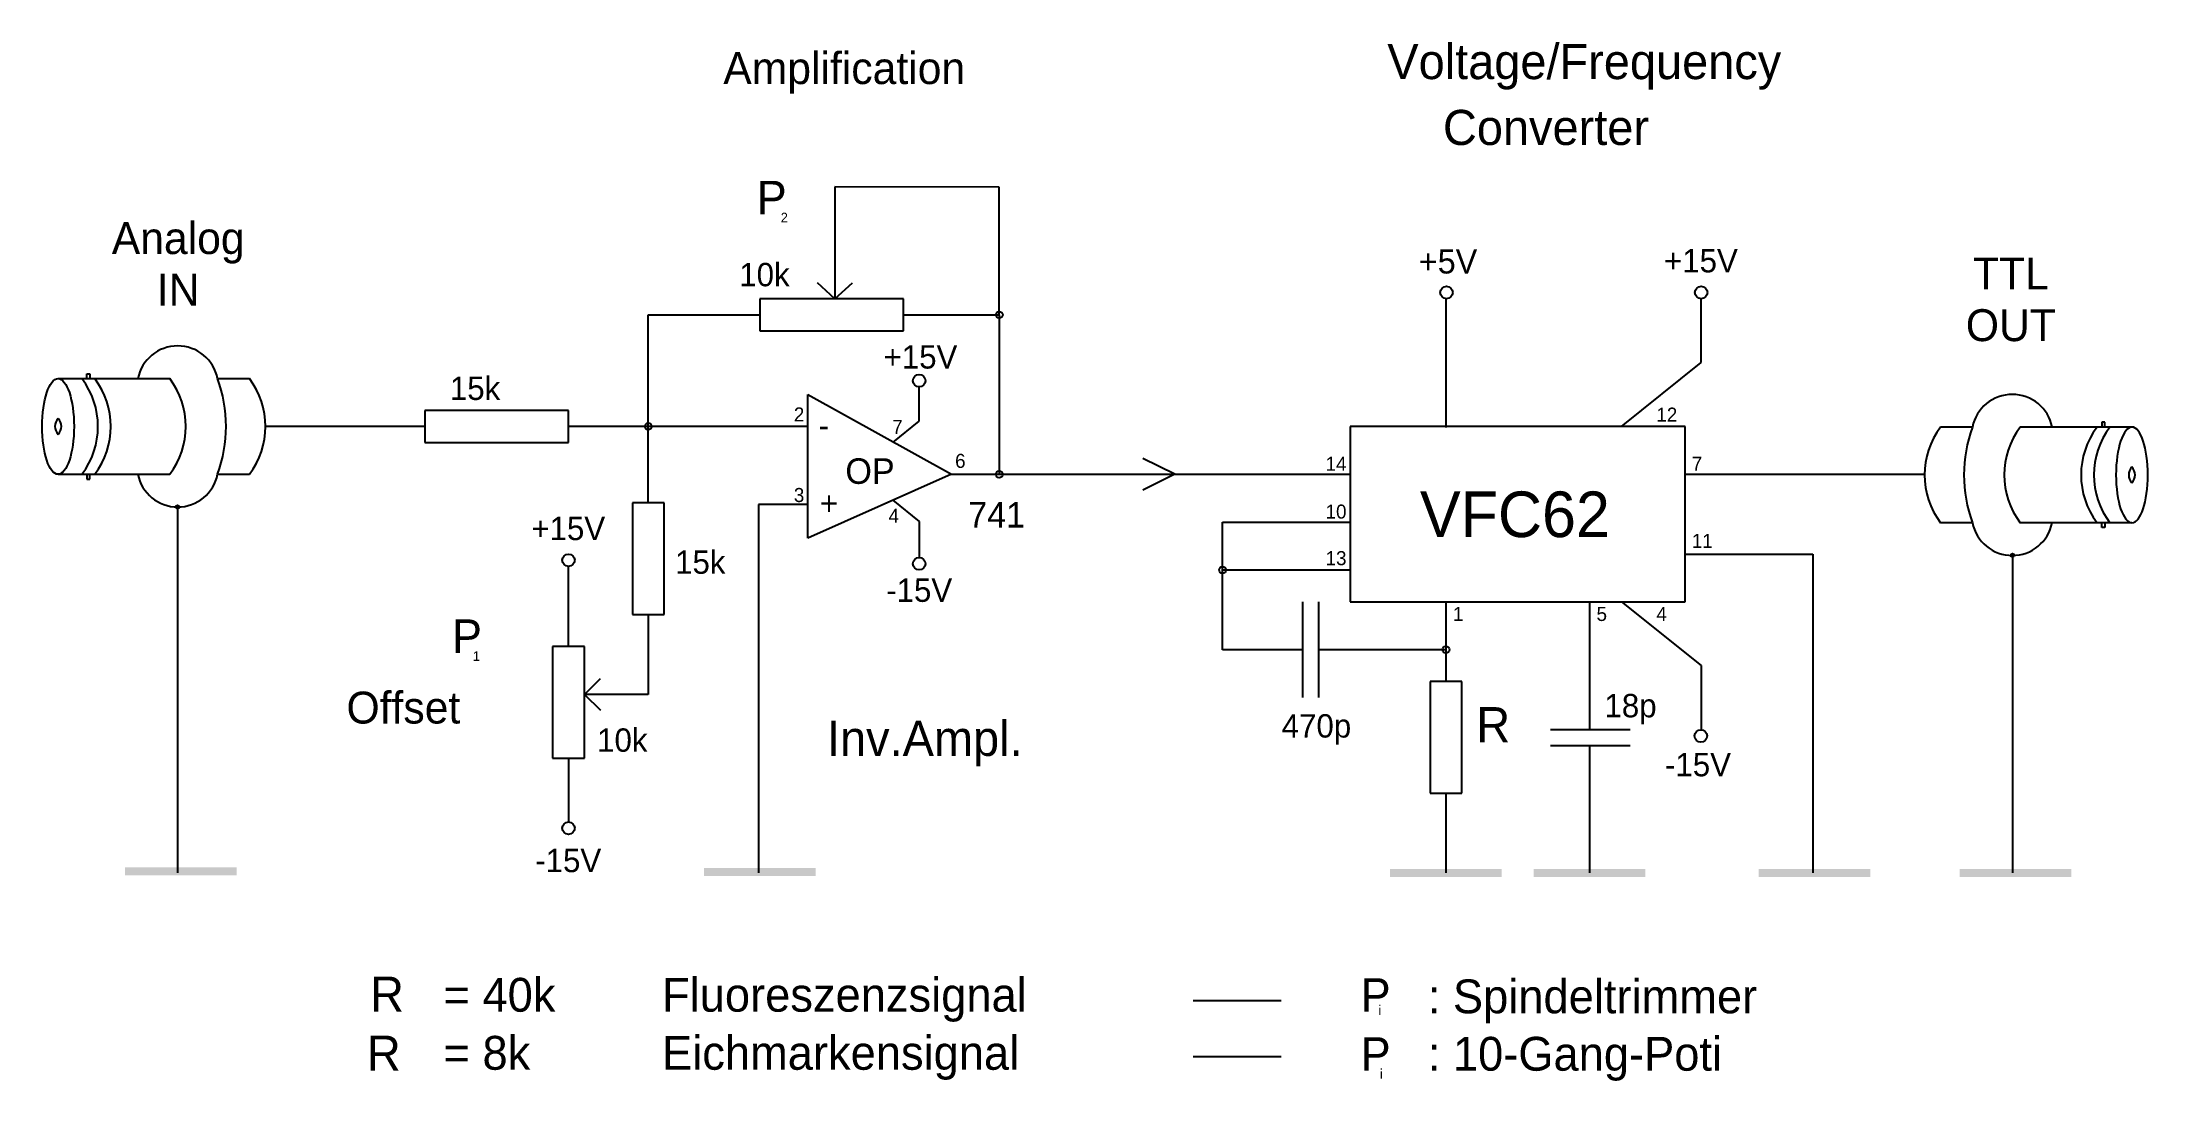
# Model space of a CAD drawing. Extents: x -1.8 to 11.4, y 3.7 to 10.2.
import ezdxf
from ezdxf.enums import TextEntityAlignment as Align

# ---------------------------------------------------------------- set-up
doc = ezdxf.new("R2010")
doc.units = 0
doc.layers.get('0').update_dxf_attribs({"linetype": 'CONTINUOUS'})

# ---------------------------------------------------------------- blocks, each defined once
blk = doc.blocks.new('RECTANG')
at = {"color": 0}
for p, q in [((1, 1), (0, 1)), ((0, 1), (0, 0)), ((1, 0), (1, 1)), ((0, 0), (1, 0))]:
    blk.add_line(p, q, dxfattribs=at)
blk = doc.blocks.new('ELLIPSE')
at = {"color": 0}
blk.add_circle((0.5, 0.5), 0.5, dxfattribs=at)

msp = doc.modelspace()

# ---------------------------------------------------------------- linework, layer by layer
at = {"color": 0}
for p, q in [((4.2, 9.3), (3.17, 9.303)), ((3.17, 9.303), (3.17, 8.605)), ((4.2, 8.5), (4.2, 9.3)), ((3.17, 8.6), (3.06, 8.7)), ((3.17, 8.6), (3.28, 8.7)), ((7.002, 7.794), (7.002, 8.599)), ((8.6, 8.2), (8.6, 8.6)), ((2, 8.5), (2.7, 8.5)), ((2, 7.32), (2, 8.5)), ((3.6, 8.5), (4.2, 8.5)), ((4.2, 8.5), (4.2, 7.5)), ((8.1, 7.8), (8.6, 8.2)), ((-1.7, 8.1), (-1, 8.1)), ((-1.52, 8.1), (-1.52, 8.13)), ((-1.52, 8.13), (-1.5, 8.13)), ((-1.5, 8.13), (-1.5, 8.1)), ((-0.7, 8.1), (-0.5, 8.1)), ((3, 7.1), (3, 8)), ((3, 8), (3.9, 7.5)), ((3.698, 7.834), (3.698, 8.048)), ((0.6, 7.8), (-0.4, 7.8)), ((3, 7.8), (1.5, 7.8)), ((3.533, 7.699), (3.698, 7.834)), ((10.3, 7.796), (10.1, 7.796)), ((11.3, 7.796), (10.6, 7.796)), ((11.111, 7.826), (11.111, 7.796)), ((11.131, 7.826), (11.111, 7.826)), ((11.131, 7.796), (11.131, 7.826)), ((5.3, 7.5), (5.1, 7.6)), ((-1.7, 7.5), (-1, 7.5)), ((-1.52, 7.5), (-1.52, 7.47)), ((-1.52, 7.47), (-1.5, 7.47)), ((-1.5, 7.47), (-1.5, 7.5)), ((-0.7, 7.5), (-0.5, 7.5)), ((3.9, 7.5), (3, 7.1)), ((3.9, 7.5), (6.4, 7.5)), ((5.3, 7.5), (5.1, 7.4)), ((8.5, 7.5), (10, 7.5)), ((-0.951, 7.295), (-0.951, 5)), ((3, 7.31), (2.69, 7.31)), ((2.69, 7.31), (2.69, 5)), ((3.533, 7.338), (3.698, 7.203)), ((3.698, 7.203), (3.698, 6.977)), ((5.6, 6.4), (5.6, 7.2)), ((5.6, 7.2), (6.4, 7.2)), ((10.3, 7.196), (10.1, 7.196)), ((11.3, 7.196), (10.6, 7.196)), ((11.111, 7.166), (11.111, 7.196)), ((11.131, 7.166), (11.111, 7.166)), ((11.131, 7.196), (11.131, 7.166)), ((8.5, 7), (9.3, 7)), ((9.3, 7), (9.3, 5)), ((1.5, 6.42), (1.5, 6.92)), ((5.6, 6.9), (6.4, 6.9)), ((10.551, 6.991), (10.551, 5)), ((2, 6.62), (2, 6.12)), ((6.1, 6.7), (6.1, 6.1)), ((6.2, 6.7), (6.2, 6.1)), ((7, 6.7), (7, 6.2)), ((7.9, 6.7), (7.9, 5.9)), ((8.1, 6.7), (8.6, 6.3)), ((6.1, 6.4), (5.6, 6.4)), ((7, 6.4), (6.2, 6.4)), ((1.6, 6.12), (1.7, 6.22)), ((8.6, 6.3), (8.6, 5.9)), ((2, 6.12), (1.6, 6.12)), ((1.6, 6.12), (1.7, 6.02)), ((7.655, 5.9), (8.155, 5.9)), ((1.5, 5.72), (1.5, 5.32)), ((7.655, 5.8), (8.155, 5.8)), ((7.9, 5.8), (7.9, 5)), ((7, 5.5), (7, 5)), ((5.416, 4.2), (5.966, 4.2)), ((5.416, 3.85), (5.966, 3.85))]:
    msp.add_line(p, q, dxfattribs=at)
for centre, radius in [((7.003, 8.64), 0.0391), ((8.6, 8.64), 0.0391), ((4.2, 8.5), 0.0214), ((3.698, 8.087), 0.0391), ((2, 7.8), 0.0214), ((4.2, 7.5), 0.0214), ((-0.951, 7.295), 0.0112), ((1.5, 6.961), 0.0391), ((10.551, 6.992), 0.0112), ((3.698, 6.939), 0.0391), ((5.6, 6.9), 0.0214), ((7, 6.4), 0.0214), ((8.598, 5.859), 0.0391), ((1.5, 5.281), 0.0391)]:
    msp.add_circle(centre, radius, dxfattribs=at)
for centre, radius, start, end in [((-0.95, 8.05), 0.255, 11.3099, 168.6901), ((-1.95, 7.8), 0.5, 323.1301, 36.8699), ((-1.87, 7.8), 0.5, 323.1301, 36.8699), ((-1.4, 7.8), 0.5, 323.1301, 36.8699), ((-1.525, 7.8), 0.878, 340.0173, 19.9827), ((-0.9, 7.8), 0.5, 323.1301, 36.8699), ((10.55, 7.746), 0.255, 11.3099, 168.6901), ((-1.647, 7.8), 0.0725, 136.3972, 223.6028), ((-1.752, 7.8), 0.0725, 316.3972, 43.6028), ((10.5, 7.496), 0.5, 143.1301, 216.8699), ((11.125, 7.496), 0.878, 160.0173, 199.9827), ((11, 7.496), 0.5, 143.1301, 216.8699), ((11.481, 7.496), 0.5, 143.1301, 216.8699), ((11.561, 7.496), 0.5, 143.1301, 216.8699), ((11.352, 7.496), 0.0725, 136.3972, 223.6028), ((11.247, 7.496), 0.0725, 316.3972, 43.6028), ((-0.95, 7.55), 0.255, 191.3099, 348.6901), ((10.55, 7.246), 0.255, 191.3099, 348.6901)]:
    msp.add_arc(centre, radius, start, end, dxfattribs=at)
for points in [[(-1.28, 5.035), (-1.28, 4.985), (-0.58, 5.035), (-0.58, 4.985)], [(2.35, 5.031), (2.35, 4.981), (3.05, 5.031), (3.05, 4.981)], [(6.65, 5.025), (6.65, 4.975), (7.35, 5.025), (7.35, 4.975)], [(7.55, 5.025), (7.55, 4.975), (8.25, 5.025), (8.25, 4.975)], [(8.96, 5.025), (8.96, 4.975), (9.66, 5.025), (9.66, 4.975)], [(10.921, 5.024), (10.921, 4.974), (10.221, 5.024), (10.221, 4.974)]]:
    msp.add_trace(points, dxfattribs=at)

# ---------------------------------------------------------------- block references
for name, p, xscale, yscale, zscale in [('RECTANG', (2.7, 8.4), 0.8999999999999999, 0.1999999999999993, 0.8999999999999999), ('ELLIPSE', (-1.8, 7.5), 0.2, 0.5999999999999996, 0.2), ('RECTANG', (0.6, 7.7), 0.8999999999999999, 0.1999999999999993, 0.8999999999999999), ('RECTANG', (6.4, 6.7), 2.1, 1.100000000000001, 2.1), ('ELLIPSE', (11.4, 7.196), -0.2, 0.5999999999999996, 0.2), ('RECTANG', (1.9, 6.62), 0.1999999999999993, 0.7000000000000002, 0.1999999999999993), ('RECTANG', (1.4, 5.72), 0.1999999999999993, 0.7000000000000002, 0.1999999999999993), ('RECTANG', (6.9, 5.5), 0.1999999999999993, 0.7000000000000002, 0.1999999999999993)]:
    msp.add_blockref(name, p, dxfattribs=dict(at, xscale=xscale, yscale=yscale, zscale=zscale))

# ---------------------------------------------------------------- texts
for s, height, p in [('Voltage/Frequency', 0.22, (7.867, 9.978)), ('Amplification', 0.2, (3.228, 9.947)), ('Converter', 0.22, (7.627, 9.565)), ('Analog', 0.2, (-0.947, 8.881)), ('+5V', 0.1515, (7.013, 8.759)), ('+15V', 0.1465, (8.598, 8.766)), ('TTL', 0.2, (10.541, 8.659)), ('IN', 0.2, (-0.947, 8.557)), ('OUT', 0.2, (10.541, 8.335)), ('+15V', 0.1465, (3.706, 8.163)), ('2', 0.088, (2.945, 7.831)), ('14', 0.088, (6.311, 7.522)), ('3', 0.088, (2.945, 7.326)), ('10', 0.088, (6.311, 7.222)), ('+15V', 0.1465, (1.498, 7.087)), ('13', 0.088, (6.311, 6.93)), ('-15V', 0.1465, (3.698, 6.7)), ('18p', 0.1465, (8.157, 5.976)), ('470p', 0.1465, (6.188, 5.849)), ('-15V', 0.1465, (8.58, 5.606)), ('-15V', 0.1465, (1.498, 5.005))]:
    msp.add_text(s, height=height, dxfattribs=at).set_placement(p, align=Align.CENTER)
for s, height, p in [('P', 0.21, (2.68, 9.13)), ('2', 0.06, (2.83, 9.08)), ('10k', 0.1465, (2.57, 8.679)), ('15k', 0.1465, (0.756, 7.966)), ('-', 0.147, (3.067, 7.733)), ('7', 0.088, (3.529, 7.753)), ('12', 0.088, (8.319, 7.83)), ('OP', 0.16, (3.235, 7.44)), ('6', 0.088, (3.923, 7.54)), ('7', 0.088, (8.541, 7.522)), ('VFC62', 0.2861, (6.837, 7.106)), ('+', 0.147, (3.075, 7.245)), ('4', 0.088, (3.506, 7.196)), ('741', 0.16, (4.005, 7.166)), ('15k', 0.1465, (2.168, 6.876)), ('11', 0.088, (8.541, 7.038)), ('1', 0.088, (7.044, 6.58)), ('5', 0.088, (7.944, 6.58)), ('4', 0.088, (8.319, 6.58)), ('P', 0.21, (0.77, 6.38)), ('1', 0.06, (0.9, 6.33)), ('Offset', 0.2, (0.108, 5.937)), ('Inv.Ampl.', 0.22, (3.12, 5.734)), ('R', 0.22, (7.19, 5.82)), ('10k', 0.1465, (1.679, 5.76)), ('R', 0.22, (0.256, 4.13)), ('= 40k', 0.2121, (0.716, 4.13)), ('Fluoreszenzsignal', 0.21213, (2.086, 4.13)), ('P', 0.21, (6.466, 4.13)), (': Spindeltrimmer', 0.21213, (6.886, 4.12)), ('i', 0.06, (6.576, 4.11)), ('R', 0.22, (0.236, 3.76)), ('= 8k', 0.2121, (0.716, 3.766)), ('Eichmarkensignal', 0.21213, (2.086, 3.766)), ('P', 0.21, (6.466, 3.76)), (': 10-Gang-Poti', 0.21213, (6.886, 3.76)), ('i', 0.0608, (6.586, 3.71))]:
    msp.add_text(s, height=height, dxfattribs=at).set_placement(p)

doc.saveas('drawing.dxf')
